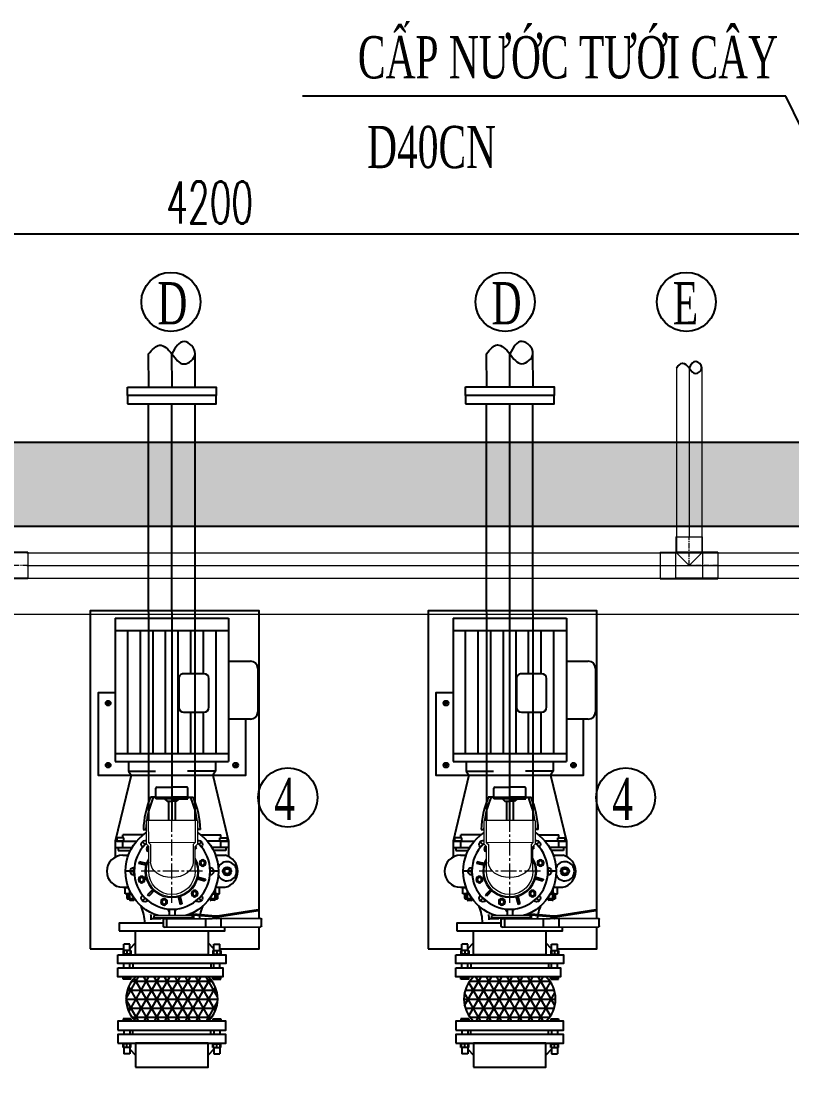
# Model space of a CAD drawing. Header units: millimetres. Extents: x -225363 to 347188, y -782467 to 813415.
# Drawn here: x 52287 to 54112, y 19733 to 22236 of the extents above; entities that cross this region are included whole.
import ezdxf

# ---------------------------------------------------------------- set-up
doc = ezdxf.new("R2010")
doc.units = ezdxf.units.MM
doc.set_wipeout_variables(frame=1)
for name, pattern in [('$1$HIDDEN', [0.375, 0.25, -0.125]), ('CENTER', [2, 1.25, -0.25, 0.25, -0.25]), ('CENTER2', [1.125, 0.75, -0.125, 0.125, -0.125])]:
    doc.linetypes.add(name, pattern=pattern)
for name, color, linetype, lineweight in [('0.04 Thu tràn', 6, 'Continuous', 0), ('day dien nguon', 251, 'Continuous', 9), ('duong bao khuat', 251, 'Continuous', 0), ('Duong tam', 32, 'CENTER2', 0), ('Net manh', 54, 'Continuous', 0), ('Phu kien uPVC', 3, 'Continuous', 0)]:
    doc.layers.add(name, color=color, linetype=linetype, lineweight=lineweight)
for name, color, linetype in [('0.05 Thu đáy', 5, 'Continuous'), ('1. Cap tro choi cau truot', 4, 'Continuous'), ('Chi tiết đài phun nước$0$ong inox', 8, 'Continuous'), ('Text', 3, 'Continuous')]:
    doc.layers.add(name, color=color, linetype=linetype)
doc.styles.add('HW_vnsimli', font='vnsimli.shx', dxfattribs={"width": 0.6})
doc.styles.add('mat bang 150', font='vntimeh.shx', dxfattribs={"width": 0.75})
doc.styles.get("Standard").update_dxf_attribs({"font": 'arial_1.ttf'})
doc.dimstyles.new('HW_ 1-50', dxfattribs={"dimscale": 50, "dimtxt": 2, "dimasz": 0.5, "dimexe": 0.3, "dimexo": 0, "dimgap": 0.5, "dimtad": 1, "dimdec": 0, "dimrnd": 10, "dimzin": 0, "dimdsep": 46, "dimtxsty": 'HW_vnsimli', "dimblk": 'ARCHTICK', "dimcen": 0.5, "dimdle": 0.2, "dimclrd": 8, "dimclre": 8, "dimclrt": 3, "dimadec": 0, "dimazin": 0, "dimtfac": 0.0001, "dimtdec": 0, "dimtix": 1, "dimtmove": 0, "dimatfit": 3, "dimldrblk": 'CLOSEDBLANK', "dimfxl": 0.18, "dimtfill": 1, "dimtolj": 1, "dimtzin": 0, "dimarcsym": 1})

# ---------------------------------------------------------------- blocks, each defined once
blk = doc.blocks.new('pmp')
for p, q in [((397.8, 151), (386.3, 151)), ((392, 145.3), (392, 156.8)), ((533.3, 151), (544.8, 151)), ((539, 145.3), (539, 156.8)), ((140.7, -110), (140.7, 110)), ((131.7, 90), (149.7, 90)), ((140.7, 99), (140.7, 81)), ((70.7, 57.3), (83.4, 70)), ((70.7, 70), (83.4, 57.3)), ((198, 70), (210.7, 57.3)), ((210.7, 70), (198, 57.3)), ((50.7, -9), (50.7, 9)), ((230.7, 9), (230.7, -9)), ((250.7, 0), (30.7, 0)), ((41.7, 0), (59.7, 0)), ((239.7, 0), (221.7, 0)), ((83.4, -70), (70.7, -57.3)), ((70.7, -70), (83.4, -57.3)), ((210.7, -57.3), (198, -70)), ((210.7, -70), (198, -57.3)), ((149.7, -90), (131.7, -90)), ((140.7, -99), (140.7, -81)), ((392, -145.2), (392, -156.7)), ((397.8, -151), (386.3, -151))]:
    blk.add_line(p, q)
at = {"lineweight": -3}
for p, q in [((211.7, 134.1), (174.3, 134.1)), ((197, 127.3), (190.3, 127.3)), ((190.3, 127.3), (190.3, 98.2)), ((197, 134.1), (197, 115.9)), ((211.7, 134.1), (197, 134.1)), ((211.7, 115.9), (211.7, 134.1)), ((368.6, 96.6), (211.7, 134.1)), ((219.9, 130.5), (211.7, 130.5)), ((211.7, 130.4), (211.7, 84)), ((219.9, 113.8), (219.9, 130.5)), ((401, 134.2), (401, -134.2)), ((740, 134.2), (401, 134.2)), ((419.4, 134.2), (419.4, -134.2)), ((710.9, 134.2), (710.9, -134.2)), ((740, 134.2), (740, -134.2)), ((73.7, 100.6), (73.7, 89.3)), ((96.1, 100.6), (73.7, 100.6)), ((86.9, 106.2), (75.7, 106.2)), ((75.7, 106.2), (75.7, 88.7)), ((75.7, 102.1), (75.7, 104.7)), ((77.2, 106.2), (85.4, 106.2)), ((77.2, 100.6), (85.4, 100.6)), ((85.4, 100.6), (77.2, 100.6)), ((86.9, 111), (102.3, 111)), ((86.9, 96), (86.9, 111)), ((86.9, 96), (86.9, 111)), ((86.9, 96), (86.9, 106.2)), ((86.9, 104.7), (86.9, 102.1)), ((102.3, 111), (102.3, 103.1)), ((102.8, 116.5), (102.8, 103.3)), ((178.6, 116.5), (178.6, 103.3)), ((197, 115.9), (211.7, 115.9)), ((197, 115.9), (197, 94.5)), ((211.7, 113.8), (219.9, 113.8)), ((219.9, 115.9), (227.3, 115.9)), ((227.3, 67.9), (227.3, 115.9)), ((377.7, 103.1), (368.6, 96.6)), ((377.7, 103.1), (377.7, 38.8)), ((401, 103.1), (377.7, 103.1)), ((419.4, 104.4), (710.9, 104.4)), ((71.9, 98.7), (71.9, 91.2)), ((73.7, 89.3), (76.5, 89.3)), ((75.7, 90.8), (75.7, 99.1)), ((86.9, 99.1), (86.9, 96)), ((368.6, 96.6), (368.6, -96.6)), ((239.6, 67.7), (239.6, 48.2)), ((315.9, 37.9), (315.9, 50.7)), ((419.4, 74.6), (710.9, 74.6)), ((28.9, 49), (28.9, 25.7)), ((312.6, 37.9), (337.4, 37.9)), ((312.6, 0), (312.6, 37.9)), ((315.9, 37.9), (315.9, 0)), ((340.1, 35.2), (340.1, 0)), ((419.4, 44.7), (710.9, 44.7)), ((307.1, 7.8), (250.4, 7.8)), ((312.6, 17.4), (307.1, 11.6)), ((307.1, 11.6), (307.1, 0)), ((307.1, -11.6), (307.1, 0)), ((312.6, 0), (312.6, -37.9)), ((315.9, -37.9), (315.9, 0)), ((340.1, -35.2), (340.1, 0)), ((419.4, 14.9), (710.9, 14.9)), ((307.1, -7.8), (250.4, -7.8)), ((312.6, -17.4), (307.1, -11.6)), ((419.4, -14.9), (710.9, -14.9)), ((597.3, -16.2), (529.2, -16.2)), ((28.9, -50.8), (28.9, -25.7)), ((239.6, -67.7), (239.6, -48.2)), ((312.6, -37.9), (337.4, -37.9)), ((315.9, -37.9), (315.9, -50.7)), ((377.7, -103.1), (377.7, -37.2)), ((419.4, -44.7), (517.9, -44.7)), ((517.9, -27.6), (517.9, -75.9)), ((608.7, -75.9), (608.7, -27.6)), ((608.7, -44.7), (710.9, -44.7)), ((227.3, -67.9), (227.3, -115.9)), ((419.4, -74.6), (517.9, -74.6)), ((608.7, -74.6), (710.9, -74.6)), ((71.9, -100.5), (71.9, -93)), ((73.7, -102.4), (73.7, -91.1)), ((73.7, -91.1), (79.1, -91.1)), ((75.7, -108), (75.7, -88.7)), ((75.7, -92.6), (75.7, -100.9)), ((79.1, -91.1), (77.2, -91.1)), ((86.9, -96), (86.9, -112.8)), ((86.9, -100.9), (86.9, -96)), ((86.9, -96), (86.9, -108)), ((190.3, -127.3), (190.3, -98.2)), ((197, -115.9), (197, -94.5)), ((211.7, -130.4), (211.7, -84)), ((368.6, -96.6), (211.7, -134.1)), ((377.7, -103.1), (368.6, -96.6)), ((529.2, -87.2), (597.3, -87.2)), ((100.4, -102.4), (73.7, -102.4)), ((75.7, -103.9), (75.7, -106.5)), ((86.9, -108), (75.7, -108)), ((85.4, -102.4), (77.2, -102.4)), ((77.2, -102.4), (85.4, -102.4)), ((77.2, -108), (85.4, -108)), ((86.9, -106.5), (86.9, -103.9)), ((86.9, -112.8), (102.3, -112.8)), ((102.3, -112.8), (102.3, -103.1)), ((102.8, -103.3), (102.8, -126.1)), ((178.6, -103.3), (178.6, -126.1)), ((197, -134.1), (197, -115.9)), ((197, -115.9), (211.7, -115.9)), ((211.7, -113.8), (219.9, -113.8)), ((211.7, -115.9), (211.7, -134.1)), ((219.9, -113.8), (219.9, -130.5)), ((219.9, -115.9), (227.3, -115.9)), ((401, -103.1), (377.7, -103.1)), ((419.4, -104.4), (710.9, -104.4)), ((211.7, -134.1), (174.3, -134.1)), ((197, -127.3), (190.3, -127.3)), ((211.7, -134.1), (197, -134.1)), ((219.9, -130.5), (211.7, -130.5)), ((740, -134.2), (401, -134.2)), ((500.8, -185.9), (500.8, -134.2)), ((638.4, -134.2), (638.4, -185.9)), ((621.2, -203.1), (518.1, -203.1))]:
    blk.add_line(p, q, dxfattribs=at)
for points in [[(563, 134.2), (563, 175), (368, 175), (368, 96.7)], [(368, -96.7), (368, -175), (500.8, -175)]]:
    blk.add_lwpolyline(points, dxfattribs=at)
blk.add_lwpolyline([(0, 125), (0, -125), (18, -125), (18, 125)], close=True)
for centre, radius in [((392, 151), 5.75), ((539, 151), 5.75), ((140.7, 0), 50), ((140.7, -130.7), 9.96), ((140.7, -130.7), 6.02), ((392, -151), 5.75)]:
    blk.add_circle(centre, radius, dxfattribs=at)
for centre, radius in [((140.7, 0), 110), ((140.7, 0), 79), ((140.7, 90), 9), ((77.1, 63.6), 9), ((204.4, 63.6), 9), ((50.7, 0), 9), ((230.7, 0), 9), ((77.1, -63.6), 9), ((204.4, -63.6), 9), ((140.7, -90), 9)]:
    blk.add_circle(centre, radius)
for centre, radius, start, end in [((140.7, 116.5), 37.9, 0, 180), ((73.7, 98.7), 1.88, 90, 180), ((77.2, 104.7), 1.5, 90, 180), ((77.2, 102.1), 1.5, 180, 270), ((77.2, 99.1), 1.5, 90, 180), ((85.4, 104.7), 1.5, 0, 90), ((85.4, 102.1), 1.5, 270, 0), ((85.4, 99.1), 1.5, 0, 90), ((73.7, 91.2), 1.88, 180, 270), ((77.2, 90.8), 1.5, 180, 248.6307), ((15.8, 172.7), 108.5, 271.1501, 293.1151), ((231.6, -148.6), 216.4, 67.0634, 87.8796), ((229.3, -160.4), 222.2, 67.0695, 87.3555), ((28.9, 110.3), 61.3, 267.0975, 278.6216), ((337.4, 35.2), 2.7, 0, 90), ((529.2, -27.6), 11.4, 90, 180), ((597.3, -27.6), 11.4, 360, 90), ((229.3, 160.4), 222.2, 272.6445, 292.9305), ((337.4, -35.2), 2.7, 270, 360), ((15.8, -172.7), 108.5, 66.8849, 88.8499), ((28.9, -112.1), 61.3, 80.37, 92.9025), ((231.6, 148.6), 216.4, 272.1204, 292.9366), ((73.7, -93), 1.88, 90, 180), ((77.2, -92.6), 1.5, 90, 180), ((529.2, -75.9), 11.4, 180, 270), ((597.3, -75.9), 11.4, 270, 0), ((73.7, -100.5), 1.88, 180, 270), ((77.2, -100.9), 1.5, 180, 270), ((77.2, -103.9), 1.5, 90, 180), ((77.2, -106.5), 1.5, 180, 270), ((85.4, -100.9), 1.5, 270, 360), ((85.4, -103.9), 1.5, 360, 90), ((85.4, -106.5), 1.5, 270, 360), ((140.7, -130.7), 22.6, 111.4434, 68.5566), ((140.7, -117.3), 38.9, 193.1002, 346.8998), ((518.1, -185.9), 17.2, 180, 270), ((621.2, -185.9), 17.2, 270, 0)]:
    blk.add_arc(centre, radius, start, end, dxfattribs=at)
blk = doc.blocks.new('khop noi mem d110')
at = {"color": 0}
blk.add_wipeout([(-196290.5, 638546), (-196291.5, 638546), (-196291.5, 638549), (-196304.5, 638549), (-196304.5, 638546), (-196305.5, 638546), (-196305.5, 638545), (-196312.5, 638545), (-196310.9, 638546.6), (-196308.5, 638549.2), (-196304.8, 638554.3), (-196301.9, 638559.3), (-196299.2, 638565.8), (-196297.6, 638571.7), (-196296.5, 638582), (-196297.3, 638590.8), (-196298.9, 638597.4), (-196302.9, 638606.4), (-196307.7, 638613.8), (-196312.5, 638619), (-196305.5, 638619), (-196305.5, 638618), (-196304.5, 638618), (-196304.5, 638615), (-196291.5, 638615), (-196291.5, 638618), (-196290.5, 638618), (-196290.5, 638619), (-196283, 638619), (-196283, 638634), (-196293, 638634), (-196293, 638641), (-196283, 638641), (-196283, 638656), (-196290.5, 638656), (-196290.5, 638657), (-196291.5, 638657), (-196291.5, 638663), (-196293, 638663), (-196293, 638673.8), (-196303, 638673.8), (-196303, 638665.6), (-196312.5, 638676), (-196312.5, 638696), (-196433.5, 638696), (-196433.5, 638676), (-196443, 638665.6), (-196443, 638673.8), (-196453, 638673.8), (-196453, 638663), (-196454.5, 638663), (-196454.5, 638657), (-196455.5, 638657), (-196455.5, 638656), (-196463, 638656), (-196463, 638641), (-196453, 638641), (-196453, 638634), (-196463, 638634), (-196463, 638619), (-196455.5, 638619), (-196455.5, 638618), (-196454.5, 638618), (-196454.5, 638615), (-196441.5, 638615), (-196441.5, 638618), (-196440.5, 638618), (-196440.5, 638619), (-196433.5, 638619), (-196436.6, 638615.8), (-196440.4, 638611), (-196444.3, 638604.3), (-196447.1, 638597.2), (-196449.1, 638587.8), (-196449.4, 638582), (-196448.9, 638574.8), (-196447.2, 638567), (-196444.5, 638560.3), (-196441.2, 638554.3), (-196438.1, 638550), (-196433.5, 638545), (-196440.5, 638545), (-196440.5, 638546), (-196441.5, 638546), (-196441.5, 638549), (-196454.5, 638549), (-196454.5, 638546), (-196455.5, 638546), (-196455.5, 638545), (-196463, 638545), (-196463, 638530), (-196453, 638530), (-196453, 638523), (-196463, 638523), (-196463, 638508), (-196455.5, 638508), (-196455.5, 638507), (-196454.5, 638507), (-196454.5, 638501), (-196453, 638501), (-196453, 638490.3), (-196443, 638490.3), (-196443, 638498.5), (-196433.5, 638488), (-196433.5, 638468), (-196312.5, 638468), (-196312.5, 638488), (-196303, 638498.5), (-196303, 638490.3), (-196293, 638490.3), (-196293, 638501), (-196291.5, 638501), (-196291.5, 638507), (-196290.5, 638507), (-196290.5, 638508), (-196283, 638508), (-196283, 638523), (-196293, 638523), (-196293, 638530), (-196283, 638530), (-196283, 638545), (-196290.5, 638545)], dxfattribs=at).dxf.layer = 'duong bao khuat'
at = {"linetype": 'ByBlock'}
h = blk.add_hatch(dxfattribs=at)
h.set_pattern_fill('NET3', color=8, scale=120)
h.set_pattern_definition([(0, (-9201.918, -2310.627), (0, 15), []), (60, (-9201.918, -2310.627), (-12.99038106, 7.5), []), (120, (-9201.918, -2310.627), (-12.99038106, -7.5), [])])
h.paths.add_polyline_path([(-196433.5, 638619, 0.431293), (-196433.5, 638545), (-196312.5, 638545, 0.431293), (-196312.5, 638619)])
at = {"color": 0, "linetype": 'ByBlock'}
for p, q in [((-196453, 638663), (-196453, 638673.8)), ((-196443, 638673.8), (-196453, 638673.8)), ((-196443, 638665.6), (-196433.5, 638676)), ((-196443, 638663), (-196443, 638673.8)), ((-196303, 638665.6), (-196312.5, 638676)), ((-196303, 638673.8), (-196293, 638673.8)), ((-196303, 638663), (-196303, 638673.8)), ((-196293, 638663), (-196293, 638673.8)), ((-196440.5, 638657), (-196455.5, 638657)), ((-196455.5, 638657), (-196455.5, 638656)), ((-196454.5, 638663), (-196454.5, 638657)), ((-196441.5, 638663), (-196454.5, 638663)), ((-196453.3, 638663), (-196453.3, 638657)), ((-196448, 638663), (-196448, 638657)), ((-196442.6, 638663), (-196442.6, 638657)), ((-196441.5, 638663), (-196441.5, 638657)), ((-196440.5, 638657), (-196440.5, 638656)), ((-196305.5, 638657), (-196290.5, 638657)), ((-196305.5, 638657), (-196305.5, 638656)), ((-196304.5, 638663), (-196304.5, 638657)), ((-196304.5, 638663), (-196291.5, 638663)), ((-196303.3, 638663), (-196303.3, 638657)), ((-196298, 638663), (-196298, 638657)), ((-196292.7, 638663), (-196292.7, 638657)), ((-196291.5, 638663), (-196291.5, 638657)), ((-196290.5, 638657), (-196290.5, 638656)), ((-196453, 638634), (-196453, 638641)), ((-196443, 638634), (-196443, 638641)), ((-196438, 638641), (-196438, 638634)), ((-196308, 638641), (-196308, 638634)), ((-196303, 638634), (-196303, 638641)), ((-196293, 638634), (-196293, 638641)), ((-196455.5, 638618), (-196455.5, 638619)), ((-196440.5, 638618), (-196455.5, 638618)), ((-196454.5, 638615), (-196454.5, 638618)), ((-196441.5, 638615), (-196454.5, 638615)), ((-196453.3, 638615), (-196453.3, 638618)), ((-196448, 638615), (-196448, 638618)), ((-196442.6, 638615), (-196442.6, 638618)), ((-196441.5, 638615), (-196441.5, 638618)), ((-196440.5, 638618), (-196440.5, 638619)), ((-196305.5, 638618), (-196305.5, 638619)), ((-196305.5, 638618), (-196290.5, 638618)), ((-196304.5, 638615), (-196304.5, 638618)), ((-196304.5, 638615), (-196291.5, 638615)), ((-196303.3, 638615), (-196303.3, 638618)), ((-196298, 638615), (-196298, 638618)), ((-196292.7, 638615), (-196292.7, 638618)), ((-196291.5, 638615), (-196291.5, 638618)), ((-196290.5, 638618), (-196290.5, 638619)), ((-196440.5, 638546), (-196455.5, 638546)), ((-196455.5, 638546), (-196455.5, 638545)), ((-196454.5, 638549), (-196454.5, 638546)), ((-196441.5, 638549), (-196454.5, 638549)), ((-196453.3, 638549), (-196453.3, 638546)), ((-196448, 638549), (-196448, 638546)), ((-196442.6, 638549), (-196442.6, 638546)), ((-196441.5, 638549), (-196441.5, 638546)), ((-196440.5, 638546), (-196440.5, 638545)), ((-196305.5, 638546), (-196290.5, 638546)), ((-196305.5, 638546), (-196305.5, 638545)), ((-196304.5, 638549), (-196304.5, 638546)), ((-196304.5, 638549), (-196291.5, 638549)), ((-196303.3, 638549), (-196303.3, 638546)), ((-196298, 638549), (-196298, 638546)), ((-196292.7, 638549), (-196292.7, 638546)), ((-196291.5, 638549), (-196291.5, 638546)), ((-196290.5, 638546), (-196290.5, 638545)), ((-196453, 638530), (-196453, 638523)), ((-196443, 638530), (-196443, 638523)), ((-196438, 638523), (-196438, 638530)), ((-196308, 638523), (-196308, 638530)), ((-196303, 638530), (-196303, 638523)), ((-196293, 638530), (-196293, 638523)), ((-196455.5, 638507), (-196455.5, 638508)), ((-196440.5, 638507), (-196455.5, 638507)), ((-196454.5, 638501), (-196454.5, 638507)), ((-196441.5, 638501), (-196454.5, 638501)), ((-196453.3, 638501), (-196453.3, 638507)), ((-196453, 638501), (-196453, 638490.3)), ((-196448, 638501), (-196448, 638507)), ((-196443, 638501), (-196443, 638490.3)), ((-196443, 638498.5), (-196433.5, 638488)), ((-196442.6, 638501), (-196442.6, 638507)), ((-196441.5, 638501), (-196441.5, 638507)), ((-196440.5, 638507), (-196440.5, 638508)), ((-196303, 638498.5), (-196312.5, 638488)), ((-196305.5, 638507), (-196305.5, 638508)), ((-196305.5, 638507), (-196290.5, 638507)), ((-196304.5, 638501), (-196304.5, 638507)), ((-196304.5, 638501), (-196291.5, 638501)), ((-196303.3, 638501), (-196303.3, 638507)), ((-196303, 638501), (-196303, 638490.3)), ((-196298, 638501), (-196298, 638507)), ((-196293, 638501), (-196293, 638490.3)), ((-196292.7, 638501), (-196292.7, 638507)), ((-196291.5, 638501), (-196291.5, 638507)), ((-196290.5, 638507), (-196290.5, 638508)), ((-196443, 638490.3), (-196453, 638490.3)), ((-196303, 638490.3), (-196293, 638490.3))]:
    blk.add_line(p, q, dxfattribs=at)
for points in [[(-196433.5, 638696), (-196312.5, 638696), (-196312.5, 638656), (-196433.5, 638656)], [(-196463, 638656), (-196283, 638656), (-196283, 638641), (-196463, 638641)], [(-196463, 638634), (-196288, 638634), (-196288, 638619), (-196463, 638619)], [(-196463, 638530), (-196283, 638530), (-196283, 638545), (-196463, 638545)], [(-196463, 638508), (-196283, 638508), (-196283, 638523), (-196463, 638523)], [(-196433.5, 638468), (-196312.5, 638468), (-196312.5, 638508), (-196433.5, 638508)]]:
    blk.add_lwpolyline(points, close=True, dxfattribs=at)
for centre, start, end in [((-196398.5, 638582), 133.3396, 226.6604), ((-196347.4, 638582), 313.3396, 46.6604)]:
    blk.add_arc(centre, 50.9, start, end, dxfattribs=at)
blk = doc.blocks.new('khop noi mem')
at = {"linetype": 'ByBlock'}
blk.add_blockref('khop noi mem d110', (0, 0), dxfattribs=at)
blk = doc.blocks.new('mat dung van')
at = {"linetype": 'ByBlock'}
blk.add_line((-195503.1, 638404.8), (-195503.4, 638402.6), dxfattribs=at)
at = {"color": 0}
blk.add_wipeout([(-195699.9, 638400.6), (-195699.9, 638415.1), (-195665.6, 638415.1), (-195665.2, 638411), (-195604, 638416.7), (-195599.1, 638416.7), (-195599.1, 638418.9), (-195603.8, 638418.9), (-195664.4, 638413.3), (-195664.5, 638415.1), (-195658.4, 638415.1), (-195658.4, 638421.1), (-195749.4, 638421.1), (-195749.4, 638415.1), (-195712.9, 638415.1), (-195712.9, 638400.6)], dxfattribs=at)
at = {"linetype": 'ByBlock'}
blk.add_line((-195749.4, 638421.1), (-195749.4, 638415.1), dxfattribs=at)
at = {"color": 0}
blk.add_wipeout([(-195496.2, 638423.6), (-195497.5, 638423.1), (-195699.9, 638423.1), (-195699.9, 638421.1), (-195712.9, 638421.1), (-195712.9, 638423.1), (-195725.7, 638423.1), (-195727, 638423.6), (-195727.6, 638425), (-195727.6, 638441.1), (-195727, 638442.5), (-195725.7, 638443.1), (-195497.5, 638443.1), (-195496.2, 638442.5), (-195495.6, 638441.1), (-195495.6, 638425)], dxfattribs=at)
blk.add_wipeout([(-195729.7, 638223.9), (-195717.1, 638221.5), (-195704.2, 638220.9), (-195693.8, 638221.7), (-195683.9, 638223.7), (-195674.9, 638226.5), (-195661.3, 638233), (-195649.9, 638240.8), (-195644, 638246), (-195640.1, 638250), (-195637, 638253.6), (-195633.7, 638257.8), (-195629.7, 638263.8), (-195624.5, 638273.5), (-195622.3, 638278.9), (-195619.5, 638287.5), (-195617.1, 638299.6), (-195616.4, 638310.4), (-195616.7, 638318.6), (-195618.3, 638329.3), (-195620, 638336.1), (-195627.1, 638353.4), (-195630.2, 638358.8), (-195637.3, 638368.4), (-195643.7, 638375.4), (-195650.9, 638381.7), (-195658.4, 638387), (-195664.1, 638390.3), (-195673.3, 638394.5), (-195683.1, 638397.8), (-195688.7, 638399.1), (-195696.7, 638400.3), (-195708.6, 638400.8), (-195717.9, 638400.1), (-195728.2, 638398.2), (-195734, 638396.5), (-195745, 638392.2), (-195753.5, 638387.5), (-195765.5, 638378.7), (-195772.6, 638371.9), (-195779.8, 638362.9), (-195784.3, 638355.9), (-195788.6, 638347.5), (-195793.3, 638334.1), (-195794.8, 638327.9), (-195796.1, 638317.9), (-195796.4, 638308.4), (-195795.8, 638300.5), (-195794.3, 638291.3), (-195791.6, 638281.8), (-195788.8, 638274.5), (-195785.2, 638267.4), (-195779.4, 638258.1), (-195772.6, 638249.9), (-195764.2, 638241.8), (-195760.3, 638238.7), (-195753.9, 638234.4), (-195744.9, 638229.5), (-195739.6, 638227.2)]).dxf.layer = 'duong bao khuat'
at = {"linetype": 'ByBlock'}
for p, q in [((-195727.6, 638441.1), (-195727.6, 638425)), ((-195725.7, 638443.1), (-195497.5, 638443.1)), ((-195719.2, 638443.1), (-195719.2, 638423.1)), ((-195627.3, 638443.1), (-195627.3, 638423.1)), ((-195590.6, 638443.1), (-195590.6, 638423.1)), ((-195495.6, 638441.1), (-195495.6, 638425)), ((-195749.4, 638421.1), (-195658.4, 638421.1)), ((-195749.4, 638415.1), (-195658.4, 638415.1)), ((-195725.7, 638423.1), (-195497.5, 638423.1)), ((-195712.9, 638423.1), (-195712.9, 638421.1)), ((-195712.9, 638415.1), (-195712.9, 638400.6)), ((-195699.9, 638423.1), (-195699.9, 638421.1)), ((-195699.9, 638415.1), (-195699.9, 638400.6)), ((-195665.6, 638415.1), (-195665.2, 638411)), ((-195665.2, 638411), (-195604, 638416.7)), ((-195664.5, 638415.1), (-195664.4, 638413.3)), ((-195664.4, 638413.3), (-195603.8, 638418.9)), ((-195658.4, 638421.1), (-195658.4, 638415.1)), ((-195604, 638416.7), (-195599.1, 638416.7)), ((-195603.8, 638418.9), (-195599.1, 638418.9)), ((-195599.1, 638418.9), (-195503.1, 638404.8)), ((-195599.1, 638416.7), (-195503.4, 638402.6)), ((-195692.7, 638369.8), (-195687.4, 638389.4)), ((-195688.8, 638368.7), (-195683.6, 638388.3)), ((-195683.6, 638388.3), (-195687.4, 638389.4)), ((-195762.1, 638369.4), (-195764.9, 638366.5)), ((-195750.6, 638352.2), (-195764.9, 638366.5)), ((-195747.8, 638355), (-195762.1, 638369.4)), ((-195648.5, 638328.4), (-195628.9, 638333.7)), ((-195647.5, 638324.6), (-195627.9, 638329.8)), ((-195627.9, 638329.8), (-195628.9, 638333.7)), ((-195765.3, 638297.1), (-195785, 638291.9)), ((-195783.9, 638288), (-195785, 638291.9)), ((-195764.3, 638293.3), (-195783.9, 638288)), ((-195665.1, 638266.7), (-195650.7, 638252.3)), ((-195662.2, 638269.5), (-195647.9, 638255.1)), ((-195724, 638253), (-195729.3, 638233.3)), ((-195720.1, 638251.9), (-195725.4, 638232.3)), ((-195647.9, 638255.1), (-195650.7, 638252.3)), ((-195725.4, 638232.3), (-195729.3, 638233.3))]:
    blk.add_line(p, q, dxfattribs=at)
for points in [[(-195724.1, 638377), (-195719.5, 638381.6), (-195721.2, 638387.9), (-195727.5, 638389.6), (-195732.1, 638385), (-195730.4, 638378.7), (-195724.1, 638377)], [(-195651.7, 638357.6), (-195647.1, 638362.2), (-195648.8, 638368.5), (-195655.1, 638370.1), (-195659.7, 638365.5), (-195658, 638359.3), (-195651.7, 638357.6)], [(-195777.2, 638324), (-195772.6, 638328.6), (-195774.3, 638334.8), (-195780.5, 638336.5), (-195785.1, 638331.9), (-195783.4, 638325.7), (-195777.2, 638324)], [(-195632.3, 638285.2), (-195627.7, 638289.7), (-195629.4, 638296), (-195635.7, 638297.7), (-195640.3, 638293.1), (-195638.6, 638286.8), (-195632.3, 638285.2)], [(-195757.8, 638251.5), (-195753.2, 638256.1), (-195754.8, 638262.4), (-195761.1, 638264.1), (-195765.7, 638259.5), (-195764, 638253.2), (-195757.8, 638251.5)], [(-195685.3, 638232.1), (-195680.7, 638236.7), (-195682.4, 638243), (-195688.7, 638244.7), (-195693.3, 638240.1), (-195691.6, 638233.8), (-195685.3, 638232.1)]]:
    blk.add_lwpolyline(points, dxfattribs=at)
for centre, radius in [((-195601.4, 638421), 2.08), ((-195601.4, 638421), 1.38), ((-195706.4, 638310.8), 90), ((-195725.8, 638383.3), 7.5), ((-195725.8, 638383.3), 5), ((-195706.4, 638310.8), 60.5), ((-195706.4, 638310.8), 55), ((-195653.4, 638363.9), 7.5), ((-195653.4, 638363.9), 5), ((-195778.8, 638330.2), 7.5), ((-195778.8, 638330.2), 5), ((-195634, 638291.4), 7.5), ((-195634, 638291.4), 5), ((-195759.4, 638257.8), 7.5), ((-195759.4, 638257.8), 5), ((-195687, 638238.4), 7.5), ((-195687, 638238.4), 5)]:
    blk.add_circle(centre, radius, dxfattribs=at)
for centre, start, end in [((-195725.7, 638441.1), 90, 180), ((-195497.5, 638441.1), 0, 90), ((-195725.7, 638425), 180, 270), ((-195497.5, 638425), 270, 0)]:
    blk.add_arc(centre, 1.95, start, end, dxfattribs=at)
blk = doc.blocks.new('B88100C1')
at = {"color": 0}
blk.add_wipeout([(-50, 60.5), (-50, -60.5), (-50.6, -60.5), (-52, -60.5), (-54.7, -60.5), (-55.3, -60.5), (-56.1, -60.5), (-57.5, -60.5), (-58.3, -60.5), (-59, -60.5), (-59.5, -60.5), (-60.2, -60.5), (-63.7, -60.5), (-65, -60.5), (-66, -60.5), (-67, -60.5), (-67.5, -60.5), (-68, -60.5), (-69.1, -60.5), (-69.2, -60.5), (-105.7, -60.5), (-111.2, -55), (-138.8, -55), (-147.4, -59.1), (-154.5, -61.3), (-166.5, -63.2), (-176.3, -62.9), (-186, -61.2), (-200.2, -55.6), (-211.8, -47.5), (-223.1, -34.3), (-228.4, -24.3), (-231.8, -13.6), (-233.2, 0), (-232.6, 8.8), (-231.1, 16.3), (-227.8, 25.7), (-223.7, 33.5), (-217.6, 41.6), (-210.2, 48.8), (-202.9, 54), (-193, 58.9), (-180, 62.5), (-171.8, 63.2), (-170, 63.2), (-163.2, 62.9), (-156.5, 61.8), (-148.8, 59.6), (-142.6, 57), (-138.8, 55), (-111.2, 55), (-105.7, 60.5), (-69.2, 60.5), (-68.7, 60.5), (-67.7, 60.5), (-66.1, 60.5), (-64.7, 60.5), (-63.9, 60.5), (-63.7, 60.5), (-60.2, 60.5), (-60, 60.5), (-59.3, 60.5), (-57.8, 60.5), (-57, 60.5), (-56, 60.5), (-55.5, 60.5), (-54.7, 60.5), (-52, 60.5), (-51, 60.5), (-50.4, 60.5)], dxfattribs=at).dxf.layer = 'duong bao khuat'
at = {"layer": 'Duong tam', "color": 8, "ltscale": 50}
for p, q in [((-170, 72.5), (-170, -72.5)), ((-245, 0), (-38.5, 0))]:
    blk.add_line(p, q, dxfattribs=at)
at = {"layer": 'Net manh', "color": 0, "ltscale": 50}
for p, q in [((-106.7, 50.5), (-148.2, 50.5)), ((-102.2, 55), (-106.7, 50.5)), ((-50, 55), (-102.2, 55)), ((-102.2, 55), (-102.2, -55)), ((-106.7, -50.5), (-148.2, -50.5)), ((-102.2, -55), (-106.7, -50.5)), ((-102.2, -55), (-50, -55))]:
    blk.add_line(p, q, dxfattribs=at)
for radius, start, end in [(63.2, 60.4092, 299.5908), (55, 90, 270)]:
    blk.add_arc((-170, 0), radius, start, end, dxfattribs=at)
blk.add_ellipse((-148.2, 0), major_axis=(0, -50.5), ratio=0.72863, start_param=3.141593, end_param=6.283185, dxfattribs=at)
at = {"layer": 'Phu kien uPVC', "color": 0, "ltscale": 50}
for p, q in [((-170, 55), (-111.2, 55)), ((-105.7, 60.5), (-111.2, 55)), ((-50, 60.5), (-105.7, 60.5)), ((-50, 60.5), (-50, -60.5)), ((-170, -55), (-111.2, -55)), ((-105.7, -60.5), (-111.2, -55)), ((-105.7, -60.5), (-50, -60.5))]:
    blk.add_line(p, q, dxfattribs=at)
blk.add_arc((-170, 0), 60.5, 65.38, 294.62, dxfattribs=at)
blk = doc.blocks.new('*U115')
for p, q in [((-31.5, 68), (31.5, 68)), ((-31.5, 68), (-31.5, 31.5)), ((31.5, 68), (31.5, 31.5)), ((-68, 31.5), (-68, -31.5)), ((-68, 31.5), (-31.5, 31.5)), ((68, 31.5), (31.5, 31.5)), ((68, 31.5), (68, -31.5)), ((-68, -31.5), (68, -31.5))]:
    blk.add_line(p, q)
at = {"color": 8}
for p, q in [((-30, 68), (-30, 29.7)), ((30, 68), (30, 29.7)), ((-68, 30), (-32, 30)), ((-32, 30), (-32, -30)), ((-32, 29.7), (-30, 29.7)), ((-30, 32), (30, 32)), ((-30, 29.7), (0, 0)), ((30, 29.7), (0, 0)), ((32, 29.7), (30, 29.7)), ((68, 30), (32, 30)), ((32, 30), (32, -30)), ((-68, -30), (-32, -30)), ((-32, -29.6), (32, -29.6)), ((68, -30), (32, -30))]:
    blk.add_line(p, q, dxfattribs=at)
at = {"color": 8, "linetype": 'CENTER', "ltscale": 10}
for p, q in [((0, 0), (0, 68)), ((-68, 0), (0, 0)), ((68, 0), (0, 0))]:
    blk.add_line(p, q, dxfattribs=at)
for points in [[(0, 33), (0, 33)], [(-33, 0), (-33, 0)], [(33, 0), (33, 0)]]:
    blk.add_lwpolyline(points)
at = {"flags": 12}
blk.add_attdef('TEDENHAT', (-0.8, 0), '', height=0.1, dxfattribs=at)
blk = doc.blocks.new('cutdenhatD60')
for p, q in [((30.5, 30), (32, 31.5)), ((68, 31.5), (32, 31.5)), ((68, 31.5), (68, -31.5)), ((-30, -30.5), (-31.5, -32)), ((-31.5, -68), (-31.5, -32)), ((31.5, -68), (31.5, -31.5)), ((68, -31.5), (31.5, -31.5)), ((31.5, -68), (-31.5, -68))]:
    blk.add_line(p, q)
at = {"color": 8}
for p, q in [((30.5, 28.5), (32, 30)), ((30.5, -28.5), (30.5, 28.5)), ((68, 30), (32, 30)), ((32, -30), (32, 30)), ((-28.5, -30.5), (-30, -32)), ((-30, -68), (-30, -32)), ((-30, -32), (30, -32)), ((-28.5, -30.5), (28.5, -30.5)), ((28.5, -30.5), (28.5, -28.5)), ((30.5, -28.5), (28.5, -28.5)), ((28.5, -30.5), (30, -32)), ((30, -68), (30, -32)), ((30.5, -28.5), (32, -30)), ((68, -30), (32, -30))]:
    blk.add_line(p, q, dxfattribs=at)
at = {"color": 8, "linetype": 'CENTER', "ltscale": 10}
for p in [(0, -68), (68, 0)]:
    blk.add_line(p, (0, 0), dxfattribs=at)
for points in [[(33, 0), (33, 0)], [(0, -33), (0, -33)]]:
    blk.add_lwpolyline(points)
blk.add_arc((31.5, -31.5), 61.5, 90.9316, 179.0684)
at = {"color": 8}
for radius, start, end in [(60, 90.9548, 179.0452), (61.5, 180.4658, 180.9316)]:
    blk.add_arc((31.5, -31.5), radius, start, end, dxfattribs=at)
at = {"flags": 12}
blk.add_attdef('CUTDENHAT', (0, 0), '', height=0.1, dxfattribs=at)
blk = doc.blocks.new('PMBCB')
blk.add_lwpolyline([(-200, 2700), (6600, 2700), (6600, -200), (-200, -200)])
for points in [[(0, 0), (5000, 0), (5000, 2500), (0, 2500)], [(1817.1, 1500), (2217.1, 1500), (2217.1, 2300), (1817.1, 2300)], [(2617.1, 1500), (3017.1, 1500), (3017.1, 2300), (2617.1, 2300)]]:
    blk.add_lwpolyline(points, close=True)
at = {"layer": '0.04 Thu tràn'}
for p, q in [((3205.4, 2875.6, 0), (3205.3, 2475.8, 0)), ((3265.4, 2875.6, 0), (3265.3, 2475.8, 0)), ((1666.7, 2437.8, 0), (4716.5, 2437.7, 0)), ((1666.7, 2377.8, 0), (4716.5, 2377.7, 0))]:
    blk.add_line(p, q, dxfattribs=at)
at = {"layer": '0.04 Thu tràn', "color": 8}
for p, q in [((3235.4, 2875.6, 0), (3235.3, 2475.8, 0)), ((1666.7, 2407.8, 0), (4716.5, 2407.7, 0))]:
    blk.add_line(p, q, dxfattribs=at)
at = {"layer": '1. Cap tro choi cau truot'}
for p, q in [((1956, 2829.9, 0), (1955.5, 2908.7, 0)), ((2066, 2830.6, 0), (2065.5, 2909.4, 0)), ((2756, 2830.3, 0), (2755.5, 2909.1, 0)), ((2866, 2831, 0), (2865.5, 2909.8, 0))]:
    blk.add_line(p, q, dxfattribs=at)
at = {"layer": '1. Cap tro choi cau truot', "color": 8}
for p, q in [((2011, 2830.3, 0), (2010.5, 2909, 0)), ((2811, 2830.7, 0), (2810.5, 2909.4, 0))]:
    blk.add_line(p, q, dxfattribs=at)
at = {"layer": '1. Cap tro choi cau truot'}
for points in [[(1905.5, 2830.3), (2115.5, 2830.3), (2115.5, 2810.3), (1905.5, 2810.3)], [(2705.5, 2830.7), (2915.5, 2830.7), (2915.5, 2810.7), (2705.5, 2810.7)], [(1905.5, 2790.3), (2115.5, 2790.3), (2115.5, 2810.3), (1905.5, 2810.3)], [(2705.5, 2790.7), (2915.5, 2790.7), (2915.5, 2810.7), (2705.5, 2810.7)]]:
    blk.add_lwpolyline(points, close=True, dxfattribs=at)
at = {"layer": 'Chi tiết đài phun nước$0$ong inox'}
for points in [[(1955.5, 2908.7), (1981.4, 2929.7), (2010.5, 2909), (2039.2, 2885.1), (2065.5, 2909.4), (2039.8, 2938), (2010.5, 2909)], [(2755.5, 2909.1), (2781.4, 2930.1), (2810.5, 2909.4), (2839.2, 2885.5), (2865.5, 2909.8), (2839.8, 2938.5), (2810.5, 2909.4)], [(3205.4, 2875.6, 0), (3219.6, 2887, 0), (3235.4, 2875.6, 0), (3250.9, 2862.4, 0), (3265.4, 2875.6, 0), (3251.4, 2891.3, 0), (3235.4, 2875.6, 0)]]:
    blk.add_spline(points, degree=3, dxfattribs=at)
at = {"rotation": 90}
for p in [(2010.6, 1542.7), (2810.6, 1542.7)]:
    blk.add_blockref('pmp', p, dxfattribs=at)
at = {"layer": '0.04 Thu tràn'}
ref = blk.add_blockref('*U115', (3235.2, 2407.8, 0), dxfattribs=dict(at, rotation=359.9913798345215))
ref.add_attrib('TEDENHAT', 'Tê đều, uPVC, DN60', (3235.8, 2407.9, 0), dxfattribs={"layer": '0', "height": 0.1, "rotation": 179.9914})
ref = blk.add_blockref('cutdenhatD60', (1601.2, 2407.8, 0), dxfattribs=at)
ref.add_attrib('CUTDENHAT', 'Cút, PPR, DN60', (1601.2, 2407.8, 0), dxfattribs={"layer": '0', "height": 0.1})
at = {"layer": '0.05 Thu đáy', "lineweight": -3, "xscale": 1.418826650341807, "yscale": 1.418826650341807, "zscale": 1.418826650341807}
for p in [(280629.8, -904656.3), (281429.8, -904656.3)]:
    blk.add_blockref('khop noi mem', p, dxfattribs=at)
at = {"layer": '1. Cap tro choi cau truot', "xscale": -1.000147733797086, "yscale": 1.000147733797086, "zscale": 1.000147733797082, "rotation": 180.2384958919112}
for p in [(195087.4, 640897.8), (195887.4, 640897.8)]:
    blk.add_blockref('mat dung van', p, dxfattribs=at)
at = {"layer": '1. Cap tro choi cau truot', "xscale": -0.9999999999999982, "rotation": 270.0298186334917}
for p in [(2010.5, 1853.4), (2810.5, 1853.4)]:
    blk.add_blockref('B88100C1', p, dxfattribs=at)
h = blk.add_hatch()
h.set_pattern_fill('BTCT2', color=8, scale=30, pattern_type=2)
h.set_pattern_definition([(50, (-27194.2, -11189.96), (215.17805, -18.8256), [22.5, -247.5]), (355, (-27194.2, -11189.96), (-41.6254, 225.6576), [18, -198]), (100.4514, (-27176.26, -11191.53), (173.5528, 206.8319), [19.122, -210.3426]), (46.1842, (-27194.2, -11129.96), (320.1723, -49.6557), [33.75, -371.25]), (96.6356, (-27167.5, -11134.1), (280.3988, 292.2354), [28.683, -315.514]), (351.1842, (-27194.2, -11129.96), (280.3986, 292.2356), [27, -297]), (21, (-27164.2, -11144.96), (179.0721, -120.7857), [22.5, -247.5]), (326, (-27164.2, -11144.96), (72.9946, 217.545), [18, -198]), (71.4514, (-27149.27, -11155.03), (252.0668, 96.7591), [19.122, -210.3426]), (37.5, (-27194.194, -11189.96), (3.64796, 99.86816), [0, -195.6, 0, -201, 0, -198.75]), (7.5, (-27194.19, -11189.96), (78.92086, 118.3235), [0, -114.6, 0, -191.1, 0, -75.75]), (327.5, (-27261.094, -11189.96), (160.14673, -6.76646), [0, -75, 0, -234, 0, -310.5]), (317.5, (-27291.1, -11189.96), (174.95585, 30.0315), [0, -97.5, 0, -155.4, 0, -220.5]), (45, (-27194.19, -11189.96), (-63.6396, 63.6396), []), (45, (-27194.19, -11168.96), (-63.6396, 63.6396), [])])
h.paths.add_polyline_path([(6600, 2700), (-2900, 2700), (-2900, -200), (6600, -200)])
h.paths.add_polyline_path([(5000, 2500), (5000, 0), (0, 0), (0, 2500)], flags=16)
h.paths.add_polyline_path([(5200, 2500), (6400, 2500), (6400, 0), (5200, 0)], flags=16)
h.paths.add_polyline_path([(-200, 2500), (-200, 0), (-2700, 0), (-2700, 2500)], flags=16)
h.paths.add_polyline_path([(5351, 389.3), (6075.7, 389.3), (6075.7, 539.3), (5351, 539.3)], flags=0)
h.paths.add_polyline_path([(5451.7, 547.4), (5986, 547.4), (5986, 775.9), (5451.7, 775.9)], flags=0)
h.paths.add_polyline_path([(4155.1, 389.3), (4879.8, 389.3), (4879.8, 539.3), (4155.1, 539.3)], flags=0)
h.paths.add_polyline_path([(4255.8, 547.4), (4790.1, 547.4), (4790.1, 775.9), (4255.8, 775.9)], flags=0)
h.paths.add_polyline_path([(-1032.1, 389.3), (-307.4, 389.3), (-307.4, 539.3), (-1032.1, 539.3)], flags=0)
h.paths.add_polyline_path([(-931.4, 547.4), (-397.1, 547.4), (-397.1, 775.9), (-931.4, 775.9)], flags=0)
at = {"layer": '1. Cap tro choi cau truot'}
for p, q in [((1956, 1803.3, 0), (1955.5, 2790.2, 0)), ((2066, 1803.4, 0), (2065.5, 2790.3, 0)), ((2756, 1803.3, 0), (2755.5, 2790.7, 0)), ((2866, 1803.4, 0), (2865.5, 2790.7, 0))]:
    blk.add_line(p, q, dxfattribs=at)
at = {"layer": '1. Cap tro choi cau truot', "color": 8}
for p, q in [((2011, 1803.4, 0), (2010.5, 2790.3, 0)), ((2811, 1803.4, 0), (2810.5, 2790.7, 0))]:
    blk.add_line(p, q, dxfattribs=at)
blk = doc.blocks.new('_ARCHTICK')
at = {"const_width": 0.15}
blk.add_lwpolyline([(-0.5, -0.5), (0.5, 0.5)], dxfattribs=at)
blk = doc.blocks.new('*D126')
at = {"color": 8, "lineweight": -2, "transparency": 16777216}
for p, q in [((54843.1, 21731.6), (50623.1, 21731.6)), ((50633.1, 21569.1), (50633.1, 21746.6)), ((54833.1, 21569.1), (54833.1, 21746.6))]:
    blk.add_line(p, q, dxfattribs=at)
at = {"layer": 'Defpoints', "color": 0, "transparency": 16777216}
for p in [(50633.1, 21731.6), (50633.1, 21569.1), (54833.1, 21569.1)]:
    blk.add_point(p, dxfattribs=at)
at = {"color": 8, "lineweight": -2, "transparency": 16777216, "xscale": 25, "yscale": 25, "zscale": 25, "rotation": 180}
blk.add_blockref('_ARCHTICK', (50633.1, 21731.6), dxfattribs=at)
at = {"color": 8, "lineweight": -2, "transparency": 16777216, "xscale": 25, "yscale": 25, "zscale": 25}
blk.add_blockref('_ARCHTICK', (54833.1, 21731.6), dxfattribs=at)
at = {"color": 3, "transparency": 16777216, "insert": (52733.1, 21806.6), "char_height": 100, "attachment_point": 5, "style": 'HW_vnsimli', "bg_fill": 3, "box_fill_scale": 1.1, "bg_fill_color": 256, "bg_fill_true_color": 13158600, "bg_fill_transparency": 0}
blk.add_mtext('\\A1;4200', dxfattribs=at)
blk = doc.blocks.new('_ClosedBlank')
at = {"color": 0, "linetype": 'ByBlock', "lineweight": -2}
for p, q in [((-1, 0.17), (0, 0)), ((-1, 0.17), (-1, -0.17)), ((0, 0), (-1, -0.17))]:
    blk.add_line(p, q, dxfattribs=at)

msp = doc.modelspace()

# ---------------------------------------------------------------- block references
msp.add_blockref('PMBCB', (50633.1, 18539.1))

# ---------------------------------------------------------------- texts
at = {"layer": 'Text', "color": 3, "ltscale": 2, "style": 'mat bang 150', "width": 0.65}
for s, p in [('cÊp n\xadíc t\xadíi c©y', (53084.1, 22100.7)), ('d40cn', (53105.9, 21888.1))]:
    msp.add_text(s, height=100, rotation=360, dxfattribs=at).set_placement(p)

# ---------------------------------------------------------------- dimensions: what is measured, and where the dimension line sits
dim = msp.add_linear_dim(base=(50633.1, 21731.6), p1=(54833.1, 21569.1), p2=(50633.1, 21569.1), dimstyle='HW_ 1-50')
dim.commit()
dim.dimension.update_dxf_attribs({"geometry": '*D126', "text_midpoint": (52733.1, 21806.6)})

# ---------------------------------------------------------------- next in the draw order: linework, layer by layer
for centre in [(52641.4, 21571.2), (53432.8, 21571.2), (53862, 21571.2), (52918.3, 20397.3), (53718.3, 20397.3)]:
    msp.add_circle(centre, 70)
at = {"layer": 'day dien nguon', "color": 2, "linetype": '$1$HIDDEN', "ltscale": 5}
msp.add_line((47447.2, 20831.6), (57380.2, 20831.6), dxfattribs=at)

# ---------------------------------------------------------------- next in the draw order: texts
at = {"layer": 'Text', "color": 3, "ltscale": 2, "style": 'mat bang 150', "width": 0.65}
for s, p in [('d', (52609.3, 21518)), ('d', (53400.8, 21518)), ('e', (53830, 21518)), ('4', (52886.2, 20344.1)), ('4', (53686.2, 20344.1))]:
    msp.add_text(s, height=100, dxfattribs=at).set_placement(p)

# ---------------------------------------------------------------- next in the draw order: leaders
msp.add_leader([(54452.1, 21329.7), (54097.6, 22058.2), (52953.1, 22058.2)], dimstyle='HW_ 1-50', override={"dimgap": 0.5, "dimtad": 0})

doc.saveas('drawing.dxf')
